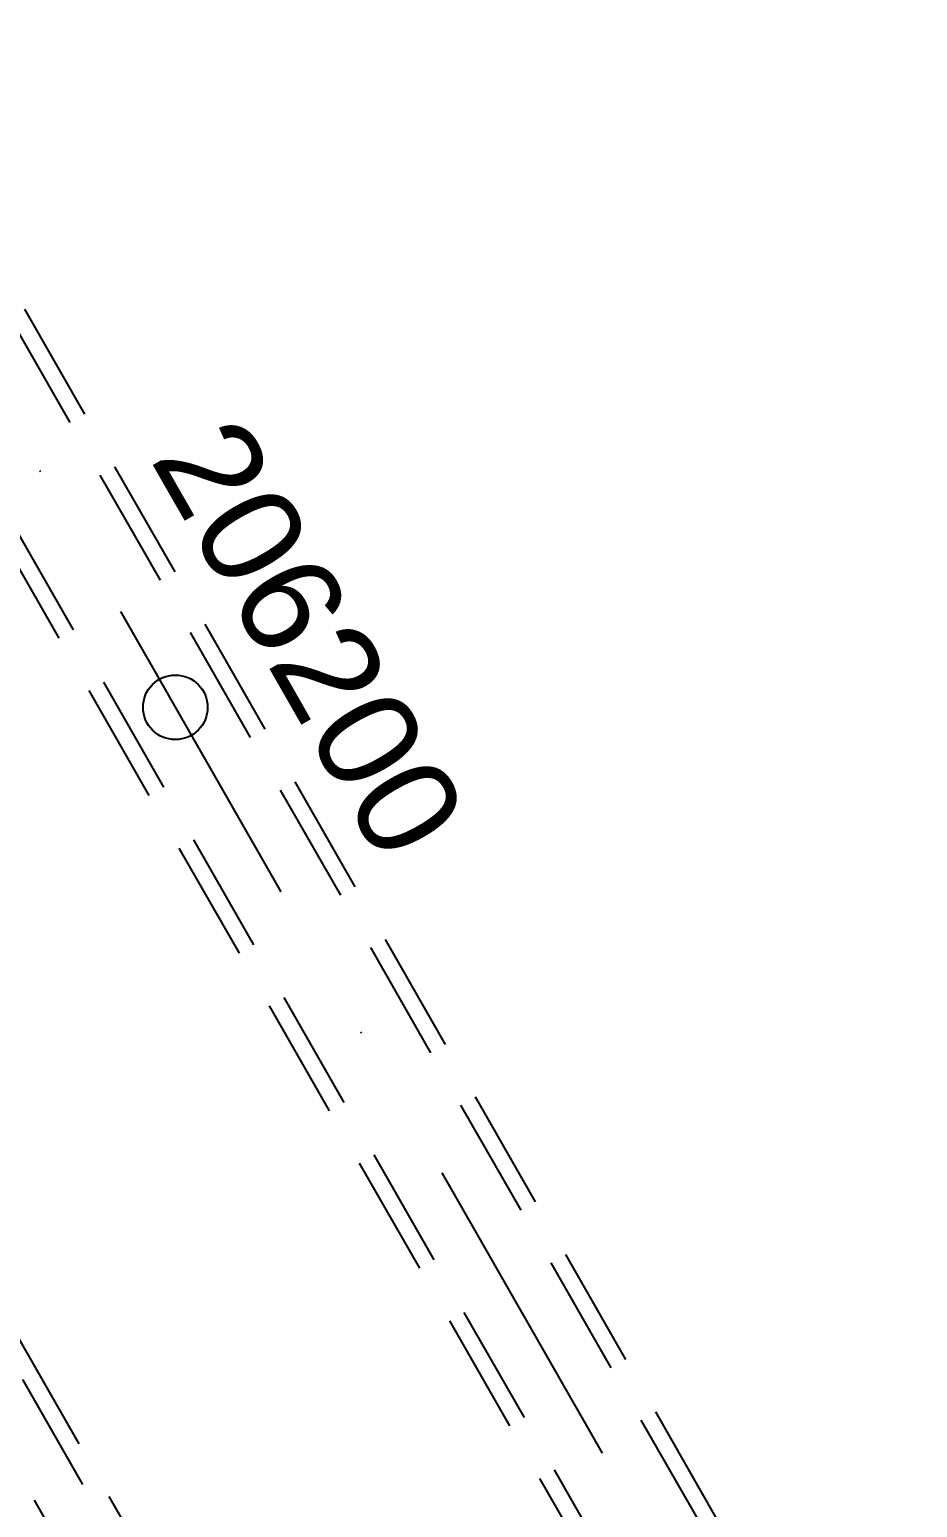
# Model space of a CAD drawing. Extents: x 2610184 to 2620710, y 1263771 to 1270672.
# Drawn here: x 2612817.4 to 2612886.2, y 1268264.5 to 1268379 of the extents above; entities that cross this region are included whole.
import ezdxf

# ---------------------------------------------------------------- set-up
doc = ezdxf.new("R2010")
doc.units = 0
doc.header["$LTSCALE"] = 5
doc.linetypes.add('DASHDOT', pattern=[10, 5, -2.5, 0, -2.5])
doc.linetypes.add('DASHEDX2', pattern=[3.75, 2.5, -1.25])
doc.layers.get('0').update_dxf_attribs({"color": 1, "linetype": 'CONTINUOUS'})
doc.layers.add('GRUNDRISS_16', color=7, linetype='CONTINUOUS')
doc.layers.add('GRUNDRISS_26', color=7, linetype='CONTINUOUS')
doc.styles.add('ARIAL', font='')
doc.styles.get('ARIAL').set_extended_font_data('Arial')

# ---------------------------------------------------------------- blocks, each defined once
blk = doc.blocks.new('CDWK_PTTYP10')
at = {"color": 0}
blk.add_circle((0, 0), 0.5, dxfattribs=at)

msp = doc.modelspace()

# ---------------------------------------------------------------- linework, layer by layer
at = {"layer": 'GRUNDRISS_16', "color": 1, "linetype": 'DASHEDX2', "ltscale": 0.75}
for points in [[(2612849.5, 1268217.42), (2612696.73, 1268484.38)], [(2612697.86, 1268485.02), (2612850.63, 1268218.07)]]:
    msp.add_lwpolyline(points, dxfattribs=at)
at = {"layer": 'GRUNDRISS_16', "color": 1, "linetype": 'DASHDOT'}
msp.add_lwpolyline([(2612693.36, 1268482.45), (2612846.14, 1268215.5)], dxfattribs=at)
at = {"layer": 'GRUNDRISS_26', "color": 1, "linetype": 'DASHDOT'}
msp.add_lwpolyline([(2612426.33, 1269029.59), (2612881.73, 1268233.84)], dxfattribs=at)
at = {"layer": 'GRUNDRISS_26', "color": 1, "linetype": 'DASHEDX2', "ltscale": 0.75}
for points in [[(2612474.78, 1268955.35), (2612886.22, 1268236.41)], [(2612473.65, 1268954.71), (2612885.09, 1268235.76)], [(2612466.93, 1268950.86), (2612878.37, 1268231.91)], [(2612465.8, 1268950.21), (2612877.24, 1268231.27)]]:
    msp.add_lwpolyline(points, dxfattribs=at)

# ---------------------------------------------------------------- block references
at = {"layer": 'GRUNDRISS_26', "color": 1, "xscale": 5, "yscale": 5}
msp.add_blockref('CDWK_PTTYP10', (2612828.73, 1268326.45), dxfattribs=at)

# ---------------------------------------------------------------- texts
at = {"layer": 'GRUNDRISS_26', "color": 1, "style": 'ARIAL'}
msp.add_text('206200', height=7.812, rotation=299.7819, dxfattribs=at).set_placement((2612826.71, 1268345.7))

doc.saveas('drawing.dxf')
